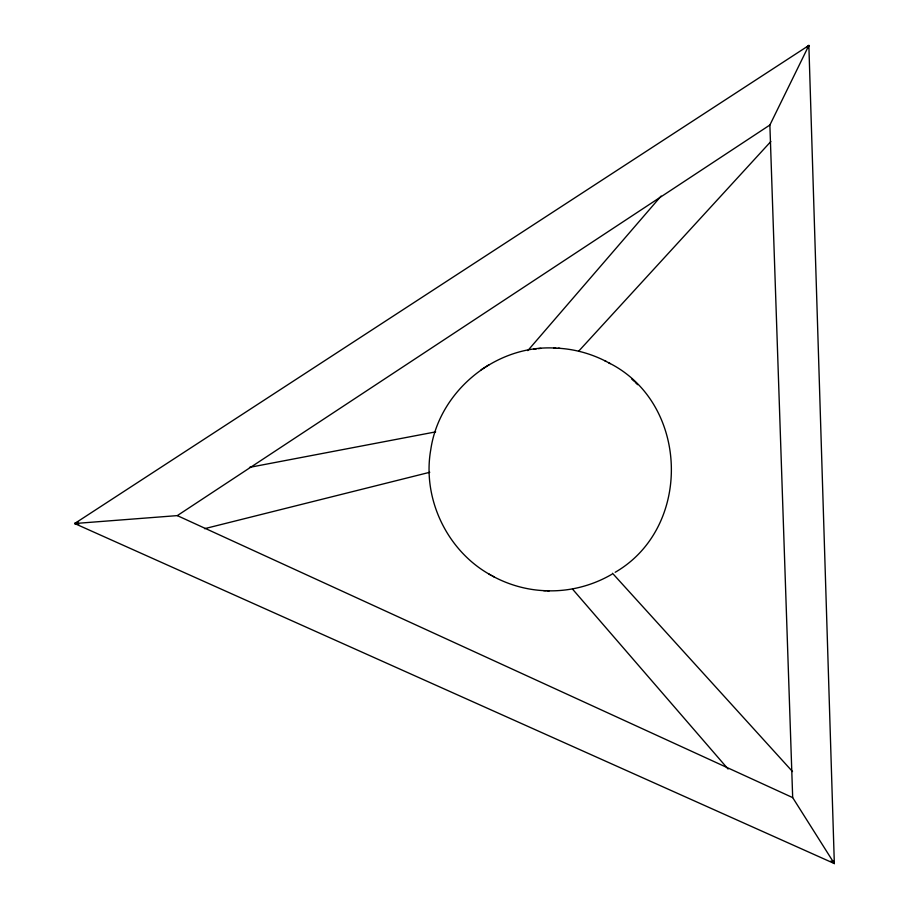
<?xml version="1.0" encoding="UTF-8"?>
<svg xmlns="http://www.w3.org/2000/svg" width="909" height="909" viewBox="0 0 909 909"><rect width="100%" height="100%" fill="white"/><g stroke="black" fill="none" stroke-linecap="round" stroke-linejoin="round"><path stroke-width="1.36" d="M807.976 48.12L808.862 45.45L74.663 523.527L834.337 863.55L808.862 45.45L806.749 47.279M830.951 860.993L834.337 863.55L792.682 797.602L769.878 125.022L808.862 45.45L806.999 47.586M527.788 350.624L661.104 196.049M578.567 351.294L770.855 141.509M555.763 348.102C496.359 344.295 439.331 390.631 430.786 449.557C421.992 498.643 447.239 551.388 491.053 575.215M615.177 572.295C692.976 527.243 689.238 402.732 608.61 362.748M78.504 521.755L74.663 523.527L177.312 515.608L769.878 125.022M481.111 369.781L489.11 364.657M611.905 574.249C592.373 585.691 569.579 591.554 546.945 590.782M204.548 528.686L429.775 472.282M77.435 522.925L74.663 523.527L78.81 524.243M249.486 467.374L435.661 431.877M533.617 349.147L536.355 348.851M538.435 348.613L540.923 348.34M488.985 574.068C506.143 584.169 525.822 590.055 545.73 590.725M543.65 590.657L549.286 590.85M558.262 348.238C576.476 349.261 594.384 354.669 610.257 363.634M553.888 348.011L559.864 348.317M177.312 515.608L792.682 797.602M604.769 360.714L606.167 361.464M492.314 575.908L494.121 576.931M631.71 378.996L633.971 381.144M635.221 382.359L637.652 384.689M612.496 573.261L792.512 771.571M572.477 589.043L728.086 769.025M833.303 860.925L834.337 863.55"/></g></svg>
